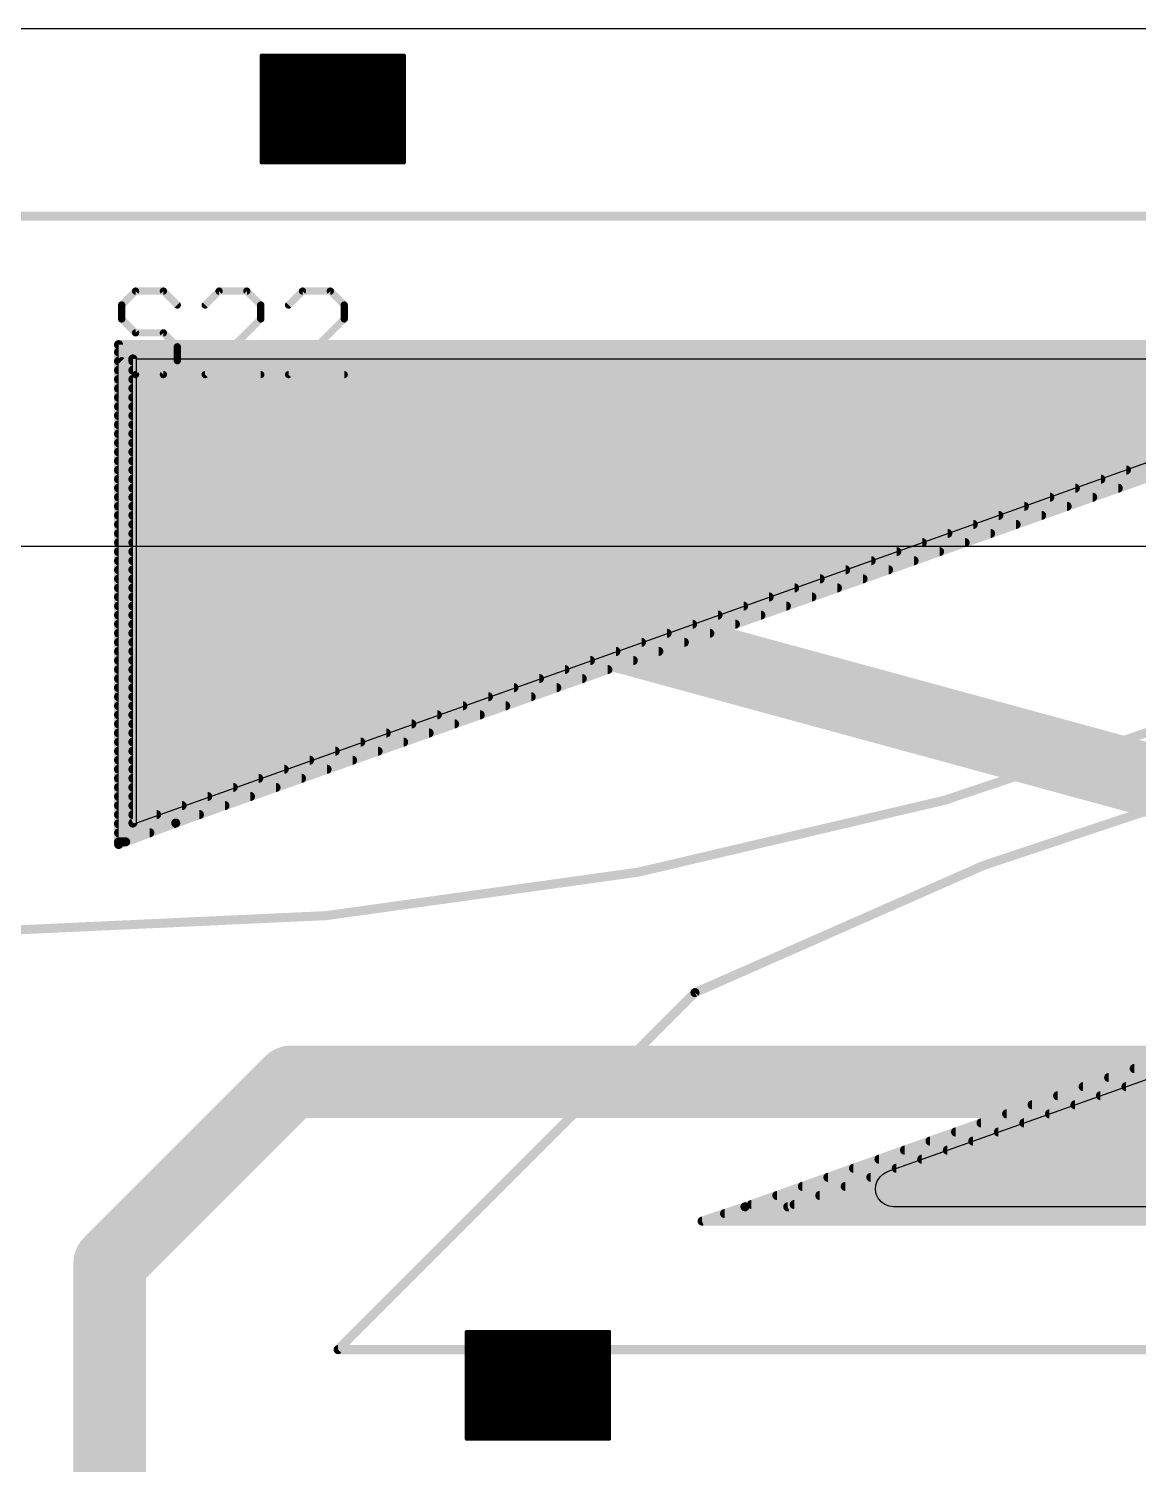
# Model space of a CAD drawing. Extents: x 0 to 82, y 0 to 110.
# Drawn here: x 43.37 to 58.91, y 89.39 to 109.5 of the extents above; entities that cross this region are included whole.
import ezdxf

# ---------------------------------------------------------------- set-up
doc = ezdxf.new("R2010")
doc.units = 0
for name, color, linetype in [('1', 22, 'CONTINUOUS'), ('16', 175, 'CONTINUOUS'), ('18', 82, 'CONTINUOUS'), ('19', 53, 'CONTINUOUS'), ('20', 7, 'CONTINUOUS'), ('21', 253, 'CONTINUOUS'), ('25', 253, 'CONTINUOUS'), ('29', 253, 'CONTINUOUS'), ('30', 253, 'CONTINUOUS'), ('31', 253, 'CONTINUOUS')]:
    doc.layers.add(name, color=color, linetype=linetype)

# ---------------------------------------------------------------- blocks, each defined once
blk = doc.blocks.new('RECT')
blk.add_solid([(-0.5, -0.5), (0.5, -0.5), (-0.5, 0.5), (0.5, 0.5)])
blk = doc.blocks.new('ROUNDV')
at = {"const_width": 0.5}
blk.add_lwpolyline([(0, -0.25, 1), (0, 0.25, 1), (0, -0.25)], format="xyb", dxfattribs=at)

msp = doc.modelspace()

# ---------------------------------------------------------------- linework, layer by layer
at = {"layer": '1'}
for p, q in [((44.875, 104.875), (61.6422, 104.875)), ((44.875, 98.375), (44.875, 104.875)), ((61.7267, 104.3815), (44.875, 98.375)), ((55.3983, 93.4935), (72.25, 99.5)), ((55.3407, 93.4645), (55.3983, 93.4935)), ((55.2291, 93.2433), (55.2346, 93.3076)), ((55.2346, 93.3076), (55.2561, 93.3684)), ((55.2561, 93.3684), (55.2922, 93.4219)), ((55.2922, 93.4219), (55.3407, 93.4645)), ((55.24, 93.1797), (55.2291, 93.2433)), ((55.2665, 93.1209), (55.24, 93.1797)), ((55.3071, 93.0706), (55.2665, 93.1209)), ((55.359, 93.0323), (55.3071, 93.0706)), ((55.4188, 93.0082), (55.359, 93.0323)), ((55.4828, 93), (55.4188, 93.0082)), ((72.25, 93), (55.4828, 93))]:
    msp.add_line(p, q, dxfattribs=at)
at = {"layer": '1', "const_width": 1.016}
for points in [[(45.725, 101.775), (48.875, 101.75)], [(44.5, 92.21), (47.04, 94.75)], [(47.04, 94.75), (70.875, 94.75)], [(44.5, 85.5), (44.5, 92.21)]]:
    msp.add_lwpolyline(points, dxfattribs=at)
at = {"layer": '1', "const_width": 0.508}
for points in [[(45.727, 102.029, 1), (45.723, 101.521)], [(48.873, 101.496, 1), (48.877, 102.004)], [(47.04, 95.004, 1), (47.04, 94.496)], [(47.2196, 94.5704, 1), (46.8604, 94.9296)], [(44.754, 92.21, 1), (44.246, 92.21)], [(44.3204, 92.3896, 1), (44.6796, 92.0304)]]:
    msp.add_lwpolyline(points, format="xyb", dxfattribs=at)
at = {"layer": '16', "const_width": 1.016}
msp.add_lwpolyline([(48.875, 101.75), (75.5, 94.5)], dxfattribs=at)
at = {"layer": '16', "const_width": 0.508}
msp.add_lwpolyline([(48.9417, 101.9951, 1), (48.8083, 101.5049)], format="xyb", dxfattribs=at)
at = {"layer": '19'}
msp.add_line((5.56, 102.2525), (76.56, 102.2525), dxfattribs=at)
at = {"layer": '20'}
msp.add_line((82, 109.5), (0, 109.5), dxfattribs=at)
at = {"layer": '21', "const_width": 0.127}
for points in [[(69.425, 106.875), (43.125, 106.875)], [(52.7, 96), (47.7, 91)], [(47.7, 91), (74, 91)]]:
    msp.add_lwpolyline(points, dxfattribs=at)
at = {"layer": '21'}
for points, const_width in [([(43.125, 96.875, 0.1158), (64.425, 101.875)], 0.127), ([(74, 101, 0.1158), (52.7, 96)], 0.127), ([(52.6859, 96.0284, 1), (52.7141, 95.9716)], 0.0635), ([(52.7225, 95.9775, 1), (52.6775, 96.0225)], 0.0635), ([(47.7, 91.0318, 1), (47.7, 90.9682)], 0.0635), ([(47.6775, 91.0225, 1), (47.7225, 90.9775)], 0.0635)]:
    msp.add_lwpolyline(points, format="xyb", dxfattribs=dict(at, const_width=const_width))
at = {"layer": '25', "const_width": 0.1016}
for points in [[(44.8625, 105.8252), (44.6676, 105.6303)], [(45.2523, 105.8252), (44.8625, 105.8252)], [(45.4472, 105.6303), (45.2523, 105.8252)], [(46.0319, 105.8252), (45.837, 105.6303)], [(46.4217, 105.8252), (46.0319, 105.8252)], [(46.6166, 105.6303), (46.4217, 105.8252)], [(47.2013, 105.8252), (47.0064, 105.6303)], [(47.5911, 105.8252), (47.2013, 105.8252)], [(47.786, 105.6303), (47.5911, 105.8252)], [(44.6676, 105.6303), (44.6676, 105.4354)], [(46.6166, 105.4354), (46.6166, 105.6303)], [(47.786, 105.4354), (47.786, 105.6303)], [(44.6676, 105.4354), (44.8625, 105.2405)], [(45.837, 104.6558), (46.6166, 105.4354)], [(47.0064, 104.6558), (47.786, 105.4354)], [(44.8625, 105.2405), (45.2523, 105.2405)], [(45.2523, 105.2405), (45.4472, 105.0456)], [(45.4472, 105.0456), (45.4472, 104.8507)], [(44.8625, 104.6558), (44.6676, 104.8507)], [(45.4472, 104.8507), (45.2523, 104.6558)], [(45.2523, 104.6558), (44.8625, 104.6558)], [(46.6166, 104.6558), (45.837, 104.6558)], [(47.786, 104.6558), (47.0064, 104.6558)]]:
    msp.add_lwpolyline(points, dxfattribs=at)
at = {"layer": '25', "const_width": 0.0508}
for points in [[(44.8625, 105.8506, 1), (44.8625, 105.7998)], [(44.8805, 105.8072, 1), (44.8445, 105.8432)], [(45.2703, 105.8432, 1), (45.2343, 105.8072)], [(45.2523, 105.7998, 1), (45.2523, 105.8506)], [(46.0319, 105.8506, 1), (46.0319, 105.7998)], [(46.0499, 105.8072, 1), (46.0139, 105.8432)], [(46.4397, 105.8432, 1), (46.4037, 105.8072)], [(46.4217, 105.7998, 1), (46.4217, 105.8506)], [(47.2013, 105.8506, 1), (47.2013, 105.7998)], [(47.2193, 105.8072, 1), (47.1833, 105.8432)], [(47.6091, 105.8432, 1), (47.5731, 105.8072)], [(47.5911, 105.7998, 1), (47.5911, 105.8506)], [(44.6496, 105.6483, 1), (44.6856, 105.6123)], [(44.693, 105.6303, 1), (44.6422, 105.6303)], [(45.4292, 105.6123, 1), (45.4652, 105.6483)], [(45.819, 105.6483, 1), (45.855, 105.6123)], [(46.642, 105.6303, 1), (46.5912, 105.6303)], [(46.5986, 105.6123, 1), (46.6346, 105.6483)], [(46.9884, 105.6483, 1), (47.0244, 105.6123)], [(47.8114, 105.6303, 1), (47.7606, 105.6303)], [(47.768, 105.6123, 1), (47.804, 105.6483)], [(44.6856, 105.4534, 1), (44.6496, 105.4174)], [(44.6422, 105.4354, 1), (44.693, 105.4354)], [(46.5912, 105.4354, 1), (46.642, 105.4354)], [(46.6346, 105.4174, 1), (46.5986, 105.4534)], [(47.7606, 105.4354, 1), (47.8114, 105.4354)], [(47.804, 105.4174, 1), (47.768, 105.4534)], [(44.8625, 105.2659, 1), (44.8625, 105.2151)], [(44.8445, 105.2225, 1), (44.8805, 105.2585)], [(45.2703, 105.2585, 1), (45.2343, 105.2225)], [(45.2523, 105.2151, 1), (45.2523, 105.2659)], [(45.4726, 105.0456, 1), (45.4218, 105.0456)], [(45.4292, 105.0276, 1), (45.4652, 105.0636)], [(44.6856, 104.8687, 1), (44.6496, 104.8327)], [(45.4218, 104.8507, 1), (45.4726, 104.8507)], [(45.4652, 104.8327, 1), (45.4292, 104.8687)], [(44.8625, 104.6812, 1), (44.8625, 104.6304)], [(44.8445, 104.6378, 1), (44.8805, 104.6738)], [(45.2343, 104.6738, 1), (45.2703, 104.6378)], [(45.2523, 104.6304, 1), (45.2523, 104.6812)], [(45.819, 104.6738, 1), (45.855, 104.6378)], [(45.837, 104.6812, 1), (45.837, 104.6304)], [(46.6166, 104.6304, 1), (46.6166, 104.6812)], [(46.9884, 104.6738, 1), (47.0244, 104.6378)], [(47.0064, 104.6812, 1), (47.0064, 104.6304)], [(47.786, 104.6304, 1), (47.786, 104.6812)]]:
    msp.add_lwpolyline(points, format="xyb", dxfattribs=at)
at = {"layer": '29'}
for points, const_width in [([(48.625, 109.125), (46.625, 109.125)], 0.05), ([(46.625, 109.125), (46.625, 107.625)], 0.05), ([(48.625, 109.125), (46.625, 109.125)], 0.05), ([(48.625, 109.075), (46.625, 109.075)], 0.05), ([(48.625, 109.025), (46.625, 109.025)], 0.05), ([(48.625, 108.975), (46.625, 108.975)], 0.05), ([(48.625, 107.625), (48.625, 109.125)], 0.05), ([(48.625, 108.925), (46.625, 108.925)], 0.05), ([(48.625, 108.875), (46.625, 108.875)], 0.05), ([(48.625, 108.825), (46.625, 108.825)], 0.05), ([(48.625, 108.775), (46.625, 108.775)], 0.05), ([(48.625, 108.725), (46.625, 108.725)], 0.05), ([(48.625, 108.675), (46.625, 108.675)], 0.05), ([(48.625, 108.625), (46.625, 108.625)], 0.05), ([(48.625, 108.575), (46.625, 108.575)], 0.05), ([(48.625, 108.525), (46.625, 108.525)], 0.05), ([(48.625, 108.475), (46.625, 108.475)], 0.05), ([(48.625, 108.425), (46.625, 108.425)], 0.05), ([(48.625, 108.375), (46.625, 108.375)], 0.05), ([(48.625, 108.325), (46.625, 108.325)], 0.05), ([(48.625, 108.275), (46.625, 108.275)], 0.05), ([(48.625, 108.225), (46.625, 108.225)], 0.05), ([(48.625, 108.175), (46.625, 108.175)], 0.05), ([(48.625, 108.125), (46.625, 108.125)], 0.05), ([(48.625, 108.075), (46.625, 108.075)], 0.05), ([(48.625, 108.025), (46.625, 108.025)], 0.05), ([(48.625, 107.975), (46.625, 107.975)], 0.05), ([(48.625, 107.925), (46.625, 107.925)], 0.05), ([(48.625, 107.875), (46.625, 107.875)], 0.05), ([(48.625, 107.825), (46.625, 107.825)], 0.05), ([(48.625, 107.775), (46.625, 107.775)], 0.05), ([(48.625, 107.725), (46.625, 107.725)], 0.05), ([(48.625, 107.675), (46.625, 107.675)], 0.05), ([(46.625, 107.625), (48.625, 107.625)], 0.05), ([(44.625, 105.075), (44.625, 98.075)], 0.127), ([(64.325, 105.075), (44.625, 105.075)], 0.127), ([(64.01, 104.97), (44.625, 104.97)], 0.127), ([(63.6349, 104.843), (44.625, 104.843)], 0.127), ([(63.2774, 104.716), (44.625, 104.716)], 0.127), ([(45.425, 98.375), (63.725, 104.875)], 0.127), ([(62.9198, 104.589), (44.625, 104.589)], 0.127), ([(62.5622, 104.462), (44.625, 104.462)], 0.127), ([(62.2047, 104.335), (44.625, 104.335)], 0.127), ([(61.8471, 104.208), (44.625, 104.208)], 0.127), ([(61.4896, 104.081), (44.625, 104.081)], 0.127), ([(61.132, 103.954), (44.625, 103.954)], 0.127), ([(60.7745, 103.827), (44.625, 103.827)], 0.127), ([(60.4169, 103.7), (44.625, 103.7)], 0.127), ([(60.0594, 103.573), (44.625, 103.573)], 0.127), ([(59.7018, 103.446), (44.625, 103.446)], 0.127), ([(59.3443, 103.319), (44.625, 103.319)], 0.127), ([(58.9867, 103.192), (44.625, 103.192)], 0.127), ([(58.6292, 103.065), (44.625, 103.065)], 0.127), ([(58.2716, 102.938), (44.625, 102.938)], 0.127), ([(57.914, 102.811), (44.625, 102.811)], 0.127), ([(57.5565, 102.684), (44.625, 102.684)], 0.127), ([(57.1989, 102.557), (44.625, 102.557)], 0.127), ([(56.8414, 102.43), (44.625, 102.43)], 0.127), ([(56.4838, 102.303), (44.625, 102.303)], 0.127), ([(56.1263, 102.176), (44.625, 102.176)], 0.127), ([(55.7687, 102.049), (44.625, 102.049)], 0.127), ([(55.4112, 101.922), (44.625, 101.922)], 0.127), ([(55.0536, 101.795), (44.625, 101.795)], 0.127), ([(54.6961, 101.668), (44.625, 101.668)], 0.127), ([(54.3385, 101.541), (44.625, 101.541)], 0.127), ([(53.981, 101.414), (44.625, 101.414)], 0.127), ([(53.6234, 101.287), (44.625, 101.287)], 0.127), ([(53.2658, 101.16), (44.625, 101.16)], 0.127), ([(52.9083, 101.033), (44.625, 101.033)], 0.127), ([(52.5507, 100.906), (44.625, 100.906)], 0.127), ([(52.1932, 100.779), (44.625, 100.779)], 0.127), ([(51.8356, 100.652), (44.625, 100.652)], 0.127), ([(51.4781, 100.525), (44.625, 100.525)], 0.127), ([(51.1205, 100.398), (44.625, 100.398)], 0.127), ([(50.763, 100.271), (44.625, 100.271)], 0.127), ([(50.4054, 100.144), (44.625, 100.144)], 0.127), ([(50.0479, 100.017), (44.625, 100.017)], 0.127), ([(49.6903, 99.89), (44.625, 99.89)], 0.127), ([(49.3328, 99.763), (44.625, 99.763)], 0.127), ([(48.9752, 99.636), (44.625, 99.636)], 0.127), ([(48.6176, 99.509), (44.625, 99.509)], 0.127), ([(71.7, 99.5), (53.4, 93)], 0.127), ([(48.2601, 99.382), (44.625, 99.382)], 0.127), ([(47.9025, 99.255), (44.625, 99.255)], 0.127), ([(47.545, 99.128), (44.625, 99.128)], 0.127), ([(47.1874, 99.001), (44.625, 99.001)], 0.127), ([(46.8299, 98.874), (44.625, 98.874)], 0.127), ([(46.4723, 98.747), (44.625, 98.747)], 0.127), ([(46.1148, 98.62), (44.625, 98.62)], 0.127), ([(45.7572, 98.493), (44.625, 98.493)], 0.127), ([(44.625, 98.075), (45.425, 98.375)], 0.127), ([(45.401, 98.366), (44.625, 98.366)], 0.127), ([(45.0623, 98.239), (44.625, 98.239)], 0.127), ([(44.7237, 98.112), (44.625, 98.112)], 0.127), ([(58.8534, 94.937), (72.5, 94.937)], 0.127), ([(58.1383, 94.683), (72.5, 94.683)], 0.127), ([(58.4958, 94.81), (72.5, 94.81)], 0.127), ([(57.7807, 94.556), (72.5, 94.556)], 0.127), ([(57.0656, 94.302), (72.5, 94.302)], 0.127), ([(57.4232, 94.429), (72.5, 94.429)], 0.127), ([(56.3505, 94.048), (72.5, 94.048)], 0.127), ([(56.7081, 94.175), (72.5, 94.175)], 0.127), ([(55.993, 93.921), (72.5, 93.921)], 0.127), ([(55.2779, 93.667), (72.5, 93.667)], 0.127), ([(55.6354, 93.794), (72.5, 93.794)], 0.127), ([(54.9203, 93.54), (72.5, 93.54)], 0.127), ([(54.2052, 93.286), (72.5, 93.286)], 0.127), ([(54.5628, 93.413), (72.5, 93.413)], 0.127), ([(53.4901, 93.032), (72.5, 93.032)], 0.127), ([(53.8476, 93.159), (72.5, 93.159)], 0.127), ([(53.4, 93), (52.8, 92.8)], 0.127), ([(53.115, 92.905), (72.5, 92.905)], 0.127), ([(52.8, 92.8), (72.5, 92.8)], 0.127), ([(51.5, 91.25), (49.5, 91.25)], 0.05), ([(49.5, 91.25), (49.5, 89.75)], 0.05), ([(51.5, 91.25), (49.5, 91.25)], 0.05), ([(51.5, 91.2), (49.5, 91.2)], 0.05), ([(51.5, 91.15), (49.5, 91.15)], 0.05), ([(51.5, 91.1), (49.5, 91.1)], 0.05), ([(51.5, 89.75), (51.5, 91.25)], 0.05), ([(51.5, 91.05), (49.5, 91.05)], 0.05), ([(51.5, 91), (49.5, 91)], 0.05), ([(51.5, 90.95), (49.5, 90.95)], 0.05), ([(51.5, 90.9), (49.5, 90.9)], 0.05), ([(51.5, 90.85), (49.5, 90.85)], 0.05), ([(51.5, 90.8), (49.5, 90.8)], 0.05), ([(51.5, 90.75), (49.5, 90.75)], 0.05), ([(51.5, 90.7), (49.5, 90.7)], 0.05), ([(51.5, 90.65), (49.5, 90.65)], 0.05), ([(51.5, 90.6), (49.5, 90.6)], 0.05), ([(51.5, 90.55), (49.5, 90.55)], 0.05), ([(51.5, 90.5), (49.5, 90.5)], 0.05), ([(51.5, 90.45), (49.5, 90.45)], 0.05), ([(51.5, 90.4), (49.5, 90.4)], 0.05), ([(51.5, 90.35), (49.5, 90.35)], 0.05), ([(51.5, 90.3), (49.5, 90.3)], 0.05), ([(51.5, 90.25), (49.5, 90.25)], 0.05), ([(51.5, 90.2), (49.5, 90.2)], 0.05), ([(51.5, 90.15), (49.5, 90.15)], 0.05), ([(51.5, 90.1), (49.5, 90.1)], 0.05), ([(51.5, 90.05), (49.5, 90.05)], 0.05), ([(51.5, 90), (49.5, 90)], 0.05), ([(51.5, 89.95), (49.5, 89.95)], 0.05), ([(51.5, 89.9), (49.5, 89.9)], 0.05), ([(51.5, 89.85), (49.5, 89.85)], 0.05), ([(51.5, 89.8), (49.5, 89.8)], 0.05), ([(49.5, 89.75), (51.5, 89.75)], 0.05)]:
    msp.add_lwpolyline(points, dxfattribs=dict(at, const_width=const_width))
for points, const_width in [([(46.625, 109.1375, 1), (46.625, 109.1125)], 0.025), ([(46.6375, 109.125, 1), (46.6125, 109.125)], 0.025), ([(46.625, 109.1375, 1), (46.625, 109.1125)], 0.025), ([(46.625, 109.0875, 1), (46.625, 109.0625)], 0.025), ([(46.625, 109.0375, 1), (46.625, 109.0125)], 0.025), ([(46.625, 108.9875, 1), (46.625, 108.9625)], 0.025), ([(48.6375, 109.125, 1), (48.6125, 109.125)], 0.025), ([(48.625, 109.1125, 1), (48.625, 109.1375)], 0.025), ([(48.625, 109.1125, 1), (48.625, 109.1375)], 0.025), ([(48.625, 109.0625, 1), (48.625, 109.0875)], 0.025), ([(48.625, 109.0125, 1), (48.625, 109.0375)], 0.025), ([(48.625, 108.9625, 1), (48.625, 108.9875)], 0.025), ([(46.625, 108.9375, 1), (46.625, 108.9125)], 0.025), ([(46.625, 108.8875, 1), (46.625, 108.8625)], 0.025), ([(46.625, 108.8375, 1), (46.625, 108.8125)], 0.025), ([(46.625, 108.7875, 1), (46.625, 108.7625)], 0.025), ([(48.625, 108.9125, 1), (48.625, 108.9375)], 0.025), ([(48.625, 108.8625, 1), (48.625, 108.8875)], 0.025), ([(48.625, 108.8125, 1), (48.625, 108.8375)], 0.025), ([(48.625, 108.7625, 1), (48.625, 108.7875)], 0.025), ([(46.625, 108.7375, 1), (46.625, 108.7125)], 0.025), ([(46.625, 108.6875, 1), (46.625, 108.6625)], 0.025), ([(46.625, 108.6375, 1), (46.625, 108.6125)], 0.025), ([(46.625, 108.5875, 1), (46.625, 108.5625)], 0.025), ([(48.625, 108.7125, 1), (48.625, 108.7375)], 0.025), ([(48.625, 108.6625, 1), (48.625, 108.6875)], 0.025), ([(48.625, 108.6125, 1), (48.625, 108.6375)], 0.025), ([(48.625, 108.5625, 1), (48.625, 108.5875)], 0.025), ([(46.625, 108.5375, 1), (46.625, 108.5125)], 0.025), ([(46.625, 108.4875, 1), (46.625, 108.4625)], 0.025), ([(46.625, 108.4375, 1), (46.625, 108.4125)], 0.025), ([(46.625, 108.3875, 1), (46.625, 108.3625)], 0.025), ([(48.625, 108.5125, 1), (48.625, 108.5375)], 0.025), ([(48.625, 108.4625, 1), (48.625, 108.4875)], 0.025), ([(48.625, 108.4125, 1), (48.625, 108.4375)], 0.025), ([(48.625, 108.3625, 1), (48.625, 108.3875)], 0.025), ([(46.625, 108.3375, 1), (46.625, 108.3125)], 0.025), ([(46.625, 108.2875, 1), (46.625, 108.2625)], 0.025), ([(46.625, 108.2375, 1), (46.625, 108.2125)], 0.025), ([(46.625, 108.1875, 1), (46.625, 108.1625)], 0.025), ([(48.625, 108.3125, 1), (48.625, 108.3375)], 0.025), ([(48.625, 108.2625, 1), (48.625, 108.2875)], 0.025), ([(48.625, 108.2125, 1), (48.625, 108.2375)], 0.025), ([(48.625, 108.1625, 1), (48.625, 108.1875)], 0.025), ([(46.625, 108.1375, 1), (46.625, 108.1125)], 0.025), ([(46.625, 108.0875, 1), (46.625, 108.0625)], 0.025), ([(46.625, 108.0375, 1), (46.625, 108.0125)], 0.025), ([(46.625, 107.9875, 1), (46.625, 107.9625)], 0.025), ([(48.625, 108.1125, 1), (48.625, 108.1375)], 0.025), ([(48.625, 108.0625, 1), (48.625, 108.0875)], 0.025), ([(48.625, 108.0125, 1), (48.625, 108.0375)], 0.025), ([(48.625, 107.9625, 1), (48.625, 107.9875)], 0.025), ([(46.625, 107.9375, 1), (46.625, 107.9125)], 0.025), ([(46.625, 107.8875, 1), (46.625, 107.8625)], 0.025), ([(46.625, 107.8375, 1), (46.625, 107.8125)], 0.025), ([(46.625, 107.7875, 1), (46.625, 107.7625)], 0.025), ([(48.625, 107.9125, 1), (48.625, 107.9375)], 0.025), ([(48.625, 107.8625, 1), (48.625, 107.8875)], 0.025), ([(48.625, 107.8125, 1), (48.625, 107.8375)], 0.025), ([(48.625, 107.7625, 1), (48.625, 107.7875)], 0.025), ([(46.625, 107.7375, 1), (46.625, 107.7125)], 0.025), ([(46.625, 107.6875, 1), (46.625, 107.6625)], 0.025), ([(46.625, 107.6375, 1), (46.625, 107.6125)], 0.025), ([(46.6125, 107.625, 1), (46.6375, 107.625)], 0.025), ([(48.6125, 107.625, 1), (48.6375, 107.625)], 0.025), ([(48.625, 107.7125, 1), (48.625, 107.7375)], 0.025), ([(48.625, 107.6625, 1), (48.625, 107.6875)], 0.025), ([(48.625, 107.6125, 1), (48.625, 107.6375)], 0.025), ([(44.625, 105.0018, 1), (44.625, 104.9382)], 0.0635), ([(44.625, 105.1068, 1), (44.625, 105.0433)], 0.0635), ([(44.6568, 105.075, 1), (44.5932, 105.075)], 0.0635), ([(44.625, 104.8748, 1), (44.625, 104.8113)], 0.0635), ([(44.625, 104.7478, 1), (44.625, 104.6843)], 0.0635), ([(44.625, 104.6208, 1), (44.625, 104.5572)], 0.0635), ([(44.625, 104.4938, 1), (44.625, 104.4303)], 0.0635), ([(44.625, 104.3668, 1), (44.625, 104.3033)], 0.0635), ([(44.625, 104.2398, 1), (44.625, 104.1762)], 0.0635), ([(44.625, 104.1128, 1), (44.625, 104.0493)], 0.0635), ([(44.625, 103.9858, 1), (44.625, 103.9223)], 0.0635), ([(44.625, 103.8588, 1), (44.625, 103.7952)], 0.0635), ([(44.625, 103.7318, 1), (44.625, 103.6683)], 0.0635), ([(44.625, 103.6048, 1), (44.625, 103.5413)], 0.0635), ([(44.625, 103.4778, 1), (44.625, 103.4142)], 0.0635), ([(44.625, 103.3508, 1), (44.625, 103.2873)], 0.0635), ([(44.625, 103.2238, 1), (44.625, 103.1603)], 0.0635), ([(44.625, 102.9698, 1), (44.625, 102.9062)], 0.0635), ([(44.625, 103.0968, 1), (44.625, 103.0333)], 0.0635), ([(58.2716, 102.9062, 1), (58.2716, 102.9698)], 0.0635), ([(58.6292, 103.0333, 1), (58.6292, 103.0968)], 0.0635), ([(44.625, 102.8428, 1), (44.625, 102.7793)], 0.0635), ([(44.625, 102.7158, 1), (44.625, 102.6523)], 0.0635), ([(57.5565, 102.6523, 1), (57.5565, 102.7158)], 0.0635), ([(57.914, 102.7793, 1), (57.914, 102.8428)], 0.0635), ([(44.625, 102.5888, 1), (44.625, 102.5252)], 0.0635), ([(57.1989, 102.5252, 1), (57.1989, 102.5888)], 0.0635), ([(44.625, 102.4618, 1), (44.625, 102.3983)], 0.0635), ([(44.625, 102.3348, 1), (44.625, 102.2713)], 0.0635), ([(56.4838, 102.2713, 1), (56.4838, 102.3348)], 0.0635), ([(56.8414, 102.3983, 1), (56.8414, 102.4618)], 0.0635), ([(44.625, 102.2078, 1), (44.625, 102.1442)], 0.0635), ([(56.1263, 102.1442, 1), (56.1263, 102.2078)], 0.0635), ([(44.625, 102.0808, 1), (44.625, 102.0173)], 0.0635), ([(44.625, 101.9538, 1), (44.625, 101.8903)], 0.0635), ([(55.4112, 101.8903, 1), (55.4112, 101.9538)], 0.0635), ([(55.7687, 102.0173, 1), (55.7687, 102.0808)], 0.0635), ([(44.625, 101.8268, 1), (44.625, 101.7632)], 0.0635), ([(55.0536, 101.7632, 1), (55.0536, 101.8268)], 0.0635), ([(44.625, 101.6998, 1), (44.625, 101.6363)], 0.0635), ([(44.625, 101.5728, 1), (44.625, 101.5093)], 0.0635), ([(54.3385, 101.5093, 1), (54.3385, 101.5728)], 0.0635), ([(54.6961, 101.6363, 1), (54.6961, 101.6998)], 0.0635), ([(44.625, 101.4458, 1), (44.625, 101.3822)], 0.0635), ([(44.625, 101.3188, 1), (44.625, 101.2553)], 0.0635), ([(53.6234, 101.2553, 1), (53.6234, 101.3188)], 0.0635), ([(53.981, 101.3822, 1), (53.981, 101.4458)], 0.0635), ([(44.625, 101.1918, 1), (44.625, 101.1283)], 0.0635), ([(53.2658, 101.1283, 1), (53.2658, 101.1918)], 0.0635), ([(44.625, 101.0648, 1), (44.625, 101.0012)], 0.0635), ([(44.625, 100.9378, 1), (44.625, 100.8743)], 0.0635), ([(52.5507, 100.8743, 1), (52.5507, 100.9378)], 0.0635), ([(52.9083, 101.0012, 1), (52.9083, 101.0648)], 0.0635), ([(44.625, 100.8108, 1), (44.625, 100.7473)], 0.0635), ([(52.1932, 100.7473, 1), (52.1932, 100.8108)], 0.0635), ([(44.625, 100.6838, 1), (44.625, 100.6202)], 0.0635), ([(44.625, 100.5568, 1), (44.625, 100.4933)], 0.0635), ([(51.4781, 100.4933, 1), (51.4781, 100.5568)], 0.0635), ([(51.8356, 100.6202, 1), (51.8356, 100.6838)], 0.0635), ([(44.625, 100.3028, 1), (44.625, 100.2392)], 0.0635), ([(44.625, 100.4298, 1), (44.625, 100.3663)], 0.0635), ([(50.763, 100.2392, 1), (50.763, 100.3028)], 0.0635), ([(51.1205, 100.3663, 1), (51.1205, 100.4298)], 0.0635), ([(44.625, 100.1758, 1), (44.625, 100.1123)], 0.0635), ([(50.4054, 100.1123, 1), (50.4054, 100.1758)], 0.0635), ([(44.625, 99.9218, 1), (44.625, 99.8582)], 0.0635), ([(44.625, 100.0488, 1), (44.625, 99.9853)], 0.0635), ([(49.6903, 99.8582, 1), (49.6903, 99.9218)], 0.0635), ([(50.0479, 99.9853, 1), (50.0479, 100.0488)], 0.0635), ([(44.625, 99.7948, 1), (44.625, 99.7313)], 0.0635), ([(49.3328, 99.7313, 1), (49.3328, 99.7948)], 0.0635), ([(44.625, 99.5408, 1), (44.625, 99.4772)], 0.0635), ([(44.625, 99.6678, 1), (44.625, 99.6043)], 0.0635), ([(48.6176, 99.4772, 1), (48.6176, 99.5408)], 0.0635), ([(48.9752, 99.6043, 1), (48.9752, 99.6678)], 0.0635), ([(44.625, 99.4138, 1), (44.625, 99.3503)], 0.0635), ([(48.2601, 99.3503, 1), (48.2601, 99.4138)], 0.0635), ([(44.625, 99.1598, 1), (44.625, 99.0962)], 0.0635), ([(44.625, 99.2868, 1), (44.625, 99.2233)], 0.0635), ([(47.545, 99.0962, 1), (47.545, 99.1598)], 0.0635), ([(47.9025, 99.2233, 1), (47.9025, 99.2868)], 0.0635), ([(44.625, 99.0328, 1), (44.625, 98.9693)], 0.0635), ([(44.625, 98.9058, 1), (44.625, 98.8423)], 0.0635), ([(46.8299, 98.8423, 1), (46.8299, 98.9058)], 0.0635), ([(47.1874, 98.9693, 1), (47.1874, 99.0328)], 0.0635), ([(44.625, 98.7788, 1), (44.625, 98.7152)], 0.0635), ([(46.4723, 98.7152, 1), (46.4723, 98.7788)], 0.0635), ([(44.625, 98.6518, 1), (44.625, 98.5883)], 0.0635), ([(44.625, 98.5248, 1), (44.625, 98.4613)], 0.0635), ([(45.7572, 98.4613, 1), (45.7572, 98.5248)], 0.0635), ([(46.1148, 98.5883, 1), (46.1148, 98.6518)], 0.0635), ([(44.625, 98.3978, 1), (44.625, 98.3342)], 0.0635), ([(45.4144, 98.4049, 1), (45.4356, 98.3451)], 0.0635), ([(45.401, 98.3342, 1), (45.401, 98.3978)], 0.0635), ([(45.4361, 98.3453, 1), (45.4139, 98.4047)], 0.0635), ([(44.625, 98.2708, 1), (44.625, 98.2073)], 0.0635), ([(44.625, 98.1438, 1), (44.625, 98.0803)], 0.0635), ([(44.6139, 98.1047, 1), (44.6361, 98.0453)], 0.0635), ([(44.7237, 98.0803, 1), (44.7237, 98.1438)], 0.0635), ([(45.0623, 98.2073, 1), (45.0623, 98.2708)], 0.0635), ([(44.5932, 98.075, 1), (44.6568, 98.075)], 0.0635), ([(58.8534, 94.9688, 1), (58.8534, 94.9052)], 0.0635), ([(58.1383, 94.7148, 1), (58.1383, 94.6513)], 0.0635), ([(58.4958, 94.8418, 1), (58.4958, 94.7782)], 0.0635), ([(57.7807, 94.5878, 1), (57.7807, 94.5243)], 0.0635), ([(57.0656, 94.3338, 1), (57.0656, 94.2703)], 0.0635), ([(57.4232, 94.4608, 1), (57.4232, 94.3972)], 0.0635), ([(56.3505, 94.0798, 1), (56.3505, 94.0162)], 0.0635), ([(56.7081, 94.2068, 1), (56.7081, 94.1433)], 0.0635), ([(55.993, 93.9528, 1), (55.993, 93.8893)], 0.0635), ([(55.2779, 93.6988, 1), (55.2779, 93.6352)], 0.0635), ([(55.6354, 93.8258, 1), (55.6354, 93.7623)], 0.0635), ([(54.9203, 93.5718, 1), (54.9203, 93.5083)], 0.0635), ([(54.2052, 93.3178, 1), (54.2052, 93.2542)], 0.0635), ([(54.5628, 93.4448, 1), (54.5628, 93.3813)], 0.0635), ([(53.4901, 93.0638, 1), (53.4901, 93.0003)], 0.0635), ([(53.8476, 93.1908, 1), (53.8476, 93.1273)], 0.0635), ([(53.115, 92.9368, 1), (53.115, 92.8732)], 0.0635), ([(53.3894, 93.0299, 1), (53.4106, 92.9701)], 0.0635), ([(53.41, 92.9699, 1), (53.39, 93.0301)], 0.0635), ([(52.8, 92.8318, 1), (52.8, 92.7683)], 0.0635), ([(52.79, 92.8301, 1), (52.81, 92.7699)], 0.0635), ([(49.5, 91.2625, 1), (49.5, 91.2375)], 0.025), ([(49.5125, 91.25, 1), (49.4875, 91.25)], 0.025), ([(49.5, 91.2625, 1), (49.5, 91.2375)], 0.025), ([(49.5, 91.2125, 1), (49.5, 91.1875)], 0.025), ([(49.5, 91.1625, 1), (49.5, 91.1375)], 0.025), ([(49.5, 91.1125, 1), (49.5, 91.0875)], 0.025), ([(51.5125, 91.25, 1), (51.4875, 91.25)], 0.025), ([(51.5, 91.2375, 1), (51.5, 91.2625)], 0.025), ([(51.5, 91.2375, 1), (51.5, 91.2625)], 0.025), ([(51.5, 91.1875, 1), (51.5, 91.2125)], 0.025), ([(51.5, 91.1375, 1), (51.5, 91.1625)], 0.025), ([(51.5, 91.0875, 1), (51.5, 91.1125)], 0.025), ([(49.5, 91.0625, 1), (49.5, 91.0375)], 0.025), ([(49.5, 91.0125, 1), (49.5, 90.9875)], 0.025), ([(49.5, 90.9625, 1), (49.5, 90.9375)], 0.025), ([(49.5, 90.9125, 1), (49.5, 90.8875)], 0.025), ([(51.5, 91.0375, 1), (51.5, 91.0625)], 0.025), ([(51.5, 90.9875, 1), (51.5, 91.0125)], 0.025), ([(51.5, 90.9375, 1), (51.5, 90.9625)], 0.025), ([(51.5, 90.8875, 1), (51.5, 90.9125)], 0.025), ([(49.5, 90.8625, 1), (49.5, 90.8375)], 0.025), ([(49.5, 90.8125, 1), (49.5, 90.7875)], 0.025), ([(49.5, 90.7625, 1), (49.5, 90.7375)], 0.025), ([(49.5, 90.7125, 1), (49.5, 90.6875)], 0.025), ([(51.5, 90.8375, 1), (51.5, 90.8625)], 0.025), ([(51.5, 90.7875, 1), (51.5, 90.8125)], 0.025), ([(51.5, 90.7375, 1), (51.5, 90.7625)], 0.025), ([(51.5, 90.6875, 1), (51.5, 90.7125)], 0.025), ([(49.5, 90.6625, 1), (49.5, 90.6375)], 0.025), ([(49.5, 90.6125, 1), (49.5, 90.5875)], 0.025), ([(49.5, 90.5625, 1), (49.5, 90.5375)], 0.025), ([(49.5, 90.5125, 1), (49.5, 90.4875)], 0.025), ([(51.5, 90.6375, 1), (51.5, 90.6625)], 0.025), ([(51.5, 90.5875, 1), (51.5, 90.6125)], 0.025), ([(51.5, 90.5375, 1), (51.5, 90.5625)], 0.025), ([(51.5, 90.4875, 1), (51.5, 90.5125)], 0.025), ([(49.5, 90.4625, 1), (49.5, 90.4375)], 0.025), ([(49.5, 90.4125, 1), (49.5, 90.3875)], 0.025), ([(49.5, 90.3625, 1), (49.5, 90.3375)], 0.025), ([(49.5, 90.3125, 1), (49.5, 90.2875)], 0.025), ([(49.5, 90.2625, 1), (49.5, 90.2375)], 0.025), ([(51.5, 90.4375, 1), (51.5, 90.4625)], 0.025), ([(51.5, 90.3875, 1), (51.5, 90.4125)], 0.025), ([(51.5, 90.3375, 1), (51.5, 90.3625)], 0.025), ([(51.5, 90.2875, 1), (51.5, 90.3125)], 0.025), ([(51.5, 90.2375, 1), (51.5, 90.2625)], 0.025), ([(49.5, 90.2125, 1), (49.5, 90.1875)], 0.025), ([(49.5, 90.1625, 1), (49.5, 90.1375)], 0.025), ([(49.5, 90.1125, 1), (49.5, 90.0875)], 0.025), ([(49.5, 90.0625, 1), (49.5, 90.0375)], 0.025), ([(51.5, 90.1875, 1), (51.5, 90.2125)], 0.025), ([(51.5, 90.1375, 1), (51.5, 90.1625)], 0.025), ([(51.5, 90.0875, 1), (51.5, 90.1125)], 0.025), ([(51.5, 90.0375, 1), (51.5, 90.0625)], 0.025), ([(49.5, 90.0125, 1), (49.5, 89.9875)], 0.025), ([(49.5, 89.9625, 1), (49.5, 89.9375)], 0.025), ([(49.5, 89.9125, 1), (49.5, 89.8875)], 0.025), ([(49.5, 89.8625, 1), (49.5, 89.8375)], 0.025), ([(51.5, 89.9875, 1), (51.5, 90.0125)], 0.025), ([(51.5, 89.9375, 1), (51.5, 89.9625)], 0.025), ([(51.5, 89.8875, 1), (51.5, 89.9125)], 0.025), ([(51.5, 89.8375, 1), (51.5, 89.8625)], 0.025), ([(49.5, 89.8125, 1), (49.5, 89.7875)], 0.025), ([(49.5, 89.7625, 1), (49.5, 89.7375)], 0.025), ([(49.4875, 89.75, 1), (49.5125, 89.75)], 0.025), ([(51.4875, 89.75, 1), (51.5125, 89.75)], 0.025), ([(51.5, 89.7875, 1), (51.5, 89.8125)], 0.025), ([(51.5, 89.7375, 1), (51.5, 89.7625)], 0.025)]:
    msp.add_lwpolyline(points, format="xyb", dxfattribs=dict(at, const_width=const_width))
at = {"layer": '31', "const_width": 0.0635}
for points in [[(44.825, 104.9068, 1), (44.825, 104.8432)], [(44.8568, 104.875, 1), (44.7933, 104.875)], [(44.825, 104.8748, 1), (44.825, 104.8113)], [(44.825, 104.7478, 1), (44.825, 104.6843)], [(44.825, 104.6208, 1), (44.825, 104.5572)], [(44.825, 104.4938, 1), (44.825, 104.4303)], [(44.825, 104.3668, 1), (44.825, 104.3033)], [(44.825, 104.2398, 1), (44.825, 104.1762)], [(44.825, 104.1128, 1), (44.825, 104.0493)], [(44.825, 103.9858, 1), (44.825, 103.9223)], [(44.825, 103.8588, 1), (44.825, 103.7952)], [(44.825, 103.7318, 1), (44.825, 103.6683)], [(44.825, 103.6048, 1), (44.825, 103.5413)], [(44.825, 103.4778, 1), (44.825, 103.4142)], [(44.825, 103.3508, 1), (44.825, 103.2873)], [(58.7443, 103.2873, 1), (58.7443, 103.3508)], [(44.825, 103.2238, 1), (44.825, 103.1603)], [(58.3867, 103.1603, 1), (58.3867, 103.2238)], [(44.825, 102.9698, 1), (44.825, 102.9062)], [(44.825, 103.0968, 1), (44.825, 103.0333)], [(57.6716, 102.9062, 1), (57.6716, 102.9698)], [(58.0292, 103.0333, 1), (58.0292, 103.0968)], [(44.825, 102.8428, 1), (44.825, 102.7793)], [(44.825, 102.7158, 1), (44.825, 102.6523)], [(56.9565, 102.6523, 1), (56.9565, 102.7158)], [(57.314, 102.7793, 1), (57.314, 102.8428)], [(44.825, 102.5888, 1), (44.825, 102.5252)], [(56.5989, 102.5252, 1), (56.5989, 102.5888)], [(44.825, 102.4618, 1), (44.825, 102.3983)], [(44.825, 102.3348, 1), (44.825, 102.2713)], [(55.8838, 102.2713, 1), (55.8838, 102.3348)], [(56.2414, 102.3983, 1), (56.2414, 102.4618)], [(44.825, 102.2078, 1), (44.825, 102.1442)], [(55.5263, 102.1442, 1), (55.5263, 102.2078)], [(44.825, 102.0808, 1), (44.825, 102.0173)], [(44.825, 101.9538, 1), (44.825, 101.8903)], [(54.8112, 101.8903, 1), (54.8112, 101.9538)], [(55.1687, 102.0173, 1), (55.1687, 102.0808)], [(44.825, 101.8268, 1), (44.825, 101.7632)], [(54.4536, 101.7632, 1), (54.4536, 101.8268)], [(44.825, 101.6998, 1), (44.825, 101.6363)], [(44.825, 101.5728, 1), (44.825, 101.5093)], [(53.7385, 101.5093, 1), (53.7385, 101.5728)], [(54.0961, 101.6363, 1), (54.0961, 101.6998)], [(44.825, 101.4458, 1), (44.825, 101.3822)], [(44.825, 101.3188, 1), (44.825, 101.2553)], [(53.0234, 101.2553, 1), (53.0234, 101.3188)], [(53.381, 101.3822, 1), (53.381, 101.4458)], [(44.825, 101.1918, 1), (44.825, 101.1283)], [(52.6658, 101.1283, 1), (52.6658, 101.1918)], [(44.825, 101.0648, 1), (44.825, 101.0012)], [(44.825, 100.9378, 1), (44.825, 100.8743)], [(51.9507, 100.8743, 1), (51.9507, 100.9378)], [(52.3083, 101.0012, 1), (52.3083, 101.0648)], [(44.825, 100.8108, 1), (44.825, 100.7473)], [(51.5932, 100.7473, 1), (51.5932, 100.8108)], [(44.825, 100.6838, 1), (44.825, 100.6202)], [(44.825, 100.5568, 1), (44.825, 100.4933)], [(50.8781, 100.4933, 1), (50.8781, 100.5568)], [(51.2356, 100.6202, 1), (51.2356, 100.6838)], [(44.825, 100.3028, 1), (44.825, 100.2392)], [(44.825, 100.4298, 1), (44.825, 100.3663)], [(50.163, 100.2392, 1), (50.163, 100.3028)], [(50.5205, 100.3663, 1), (50.5205, 100.4298)], [(44.825, 100.1758, 1), (44.825, 100.1123)], [(49.8054, 100.1123, 1), (49.8054, 100.1758)], [(44.825, 99.9218, 1), (44.825, 99.8582)], [(44.825, 100.0488, 1), (44.825, 99.9853)], [(49.0903, 99.8582, 1), (49.0903, 99.9218)], [(49.4479, 99.9853, 1), (49.4479, 100.0488)], [(44.825, 99.7948, 1), (44.825, 99.7313)], [(48.7328, 99.7313, 1), (48.7328, 99.7948)], [(44.825, 99.5408, 1), (44.825, 99.4772)], [(44.825, 99.6678, 1), (44.825, 99.6043)], [(48.0176, 99.4772, 1), (48.0176, 99.5408)], [(48.3752, 99.6043, 1), (48.3752, 99.6678)], [(44.825, 99.4138, 1), (44.825, 99.3503)], [(47.6601, 99.3503, 1), (47.6601, 99.4138)], [(44.825, 99.1598, 1), (44.825, 99.0962)], [(44.825, 99.2868, 1), (44.825, 99.2233)], [(46.945, 99.0962, 1), (46.945, 99.1598)], [(47.3025, 99.2233, 1), (47.3025, 99.2868)], [(44.825, 99.0328, 1), (44.825, 98.9693)], [(44.825, 98.9058, 1), (44.825, 98.8423)], [(46.2299, 98.8423, 1), (46.2299, 98.9058)], [(46.5874, 98.9693, 1), (46.5874, 99.0328)], [(44.825, 98.7788, 1), (44.825, 98.7152)], [(45.8723, 98.7152, 1), (45.8723, 98.7788)], [(44.825, 98.6518, 1), (44.825, 98.5883)], [(44.825, 98.5248, 1), (44.825, 98.4613)], [(45.1572, 98.4613, 1), (45.1572, 98.5248)], [(45.5148, 98.5883, 1), (45.5148, 98.6518)], [(44.8144, 98.4049, 1), (44.8356, 98.3451)], [(44.7933, 98.375, 1), (44.8568, 98.375)], [(58.7383, 94.7148, 1), (58.7383, 94.6513)], [(58.3807, 94.5878, 1), (58.3807, 94.5243)], [(57.6656, 94.3338, 1), (57.6656, 94.2703)], [(58.0232, 94.4608, 1), (58.0232, 94.3972)], [(56.9505, 94.0798, 1), (56.9505, 94.0162)], [(57.3081, 94.2068, 1), (57.3081, 94.1433)], [(56.593, 93.9528, 1), (56.593, 93.8893)], [(55.8779, 93.6988, 1), (55.8779, 93.6352)], [(56.2354, 93.8258, 1), (56.2354, 93.7623)], [(55.5203, 93.5718, 1), (55.5203, 93.5083)], [(54.8052, 93.3178, 1), (54.8052, 93.2542)], [(55.1628, 93.4448, 1), (55.1628, 93.3813)], [(54.0901, 93.0638, 1), (54.0901, 93.0003)], [(54.4476, 93.1908, 1), (54.4476, 93.1273)], [(54, 93.0318, 1), (54, 92.9682)], [(53.9894, 93.0299, 1), (54.0106, 92.9701)]]:
    msp.add_lwpolyline(points, format="xyb", dxfattribs=at)
at = {"layer": '31', "const_width": 0.127}
for points in [[(44.825, 104.875), (44.825, 98.375)], [(44.825, 98.375), (63.125, 104.875)], [(63.125, 104.875), (44.825, 104.875)], [(63.0349, 104.843), (44.825, 104.843)], [(62.6774, 104.716), (44.825, 104.716)], [(62.3198, 104.589), (44.825, 104.589)], [(61.9622, 104.462), (44.825, 104.462)], [(61.6047, 104.335), (44.825, 104.335)], [(61.2471, 104.208), (44.825, 104.208)], [(60.8896, 104.081), (44.825, 104.081)], [(60.532, 103.954), (44.825, 103.954)], [(60.1745, 103.827), (44.825, 103.827)], [(59.8169, 103.7), (44.825, 103.7)], [(59.4594, 103.573), (44.825, 103.573)], [(59.1018, 103.446), (44.825, 103.446)], [(58.7443, 103.319), (44.825, 103.319)], [(58.3867, 103.192), (44.825, 103.192)], [(58.0292, 103.065), (44.825, 103.065)], [(57.6716, 102.938), (44.825, 102.938)], [(57.314, 102.811), (44.825, 102.811)], [(56.9565, 102.684), (44.825, 102.684)], [(56.5989, 102.557), (44.825, 102.557)], [(56.2414, 102.43), (44.825, 102.43)], [(55.8838, 102.303), (44.825, 102.303)], [(55.5263, 102.176), (44.825, 102.176)], [(55.1687, 102.049), (44.825, 102.049)], [(54.8112, 101.922), (44.825, 101.922)], [(54.4536, 101.795), (44.825, 101.795)], [(54.0961, 101.668), (44.825, 101.668)], [(53.7385, 101.541), (44.825, 101.541)], [(53.381, 101.414), (44.825, 101.414)], [(53.0234, 101.287), (44.825, 101.287)], [(52.6658, 101.16), (44.825, 101.16)], [(52.3083, 101.033), (44.825, 101.033)], [(51.9507, 100.906), (44.825, 100.906)], [(51.5932, 100.779), (44.825, 100.779)], [(51.2356, 100.652), (44.825, 100.652)], [(50.8781, 100.525), (44.825, 100.525)], [(50.5205, 100.398), (44.825, 100.398)], [(50.163, 100.271), (44.825, 100.271)], [(49.8054, 100.144), (44.825, 100.144)], [(49.4479, 100.017), (44.825, 100.017)], [(49.0903, 99.89), (44.825, 99.89)], [(48.7328, 99.763), (44.825, 99.763)], [(48.3752, 99.636), (44.825, 99.636)], [(48.0176, 99.509), (44.825, 99.509)], [(72.3, 99.5), (54, 93)], [(47.6601, 99.382), (44.825, 99.382)], [(47.3025, 99.255), (44.825, 99.255)], [(46.945, 99.128), (44.825, 99.128)], [(46.5874, 99.001), (44.825, 99.001)], [(46.2299, 98.874), (44.825, 98.874)], [(45.8723, 98.747), (44.825, 98.747)], [(45.5148, 98.62), (44.825, 98.62)], [(45.1572, 98.493), (44.825, 98.493)], [(58.7383, 94.683), (72.3, 94.683)], [(58.3807, 94.556), (72.3, 94.556)], [(57.6656, 94.302), (72.3, 94.302)], [(58.0232, 94.429), (72.3, 94.429)], [(56.9505, 94.048), (72.3, 94.048)], [(57.3081, 94.175), (72.3, 94.175)], [(56.593, 93.921), (72.3, 93.921)], [(55.8779, 93.667), (72.3, 93.667)], [(56.2354, 93.794), (72.3, 93.794)], [(55.5203, 93.54), (72.3, 93.54)], [(54.8052, 93.286), (72.3, 93.286)], [(55.1628, 93.413), (72.3, 93.413)], [(54.0901, 93.032), (72.3, 93.032)], [(54.4476, 93.159), (72.3, 93.159)], [(54, 93), (72.3, 93)]]:
    msp.add_lwpolyline(points, dxfattribs=at)

# ---------------------------------------------------------------- block references
at = {"layer": '1', "xscale": 1.5, "yscale": 1.5, "rotation": 180}
msp.add_blockref('RECT', (45.725, 101.775), dxfattribs=at)
at = {"layer": '18', "xscale": 1.0064, "yscale": 1.0064}
msp.add_blockref('ROUNDV', (48.875, 101.75), dxfattribs=at)
msp.add_blockref('ROUNDV', (48.875, 101.75), dxfattribs=at)
at = {"layer": '29', "xscale": 1.7032, "yscale": 1.7032, "rotation": 180}
msp.add_blockref('RECT', (45.725, 101.775), dxfattribs=at)
at = {"layer": '29', "xscale": 1.2096, "yscale": 1.2096}
msp.add_blockref('ROUNDV', (48.875, 101.75), dxfattribs=at)
at = {"layer": '30', "xscale": 1.2096, "yscale": 1.2096}
msp.add_blockref('ROUNDV', (48.875, 101.75), dxfattribs=at)
at = {"layer": '31', "xscale": 1.5, "yscale": 1.5, "rotation": 180}
msp.add_blockref('RECT', (45.725, 101.775), dxfattribs=at)

doc.saveas('drawing.dxf')
